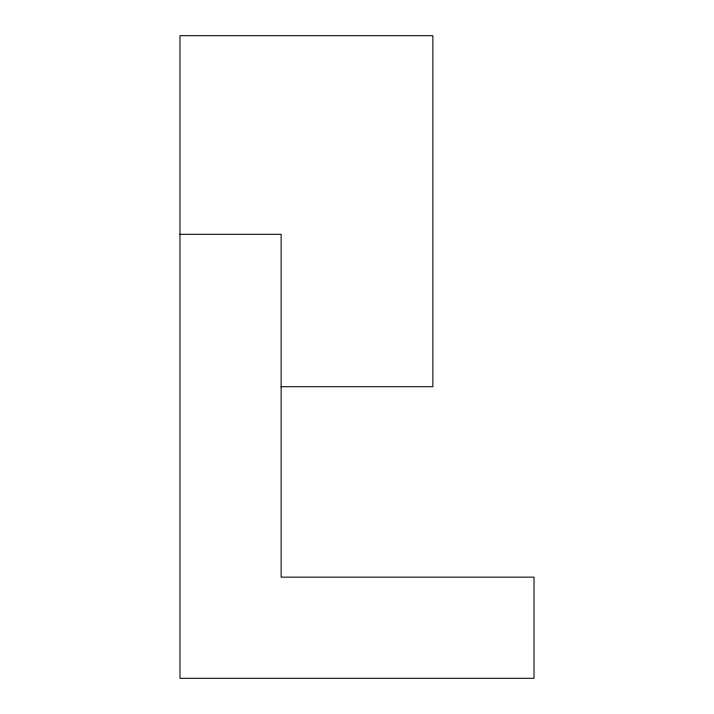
<?xml version="1.0" encoding="UTF-8"?>
<svg xmlns="http://www.w3.org/2000/svg" width="714" height="714" viewBox="0 0 714 714"><rect width="100%" height="100%" fill="white"/><g stroke="black" fill="none" stroke-linecap="round" stroke-linejoin="round"><path stroke-width="1.07" d="M179.973 234.317L281.129 234.317L281.129 577.144L534.027 577.144L534.027 678.3L179.973 678.3L179.973 35.7L432.871 35.7L432.871 386.72L281.129 386.72"/></g></svg>
